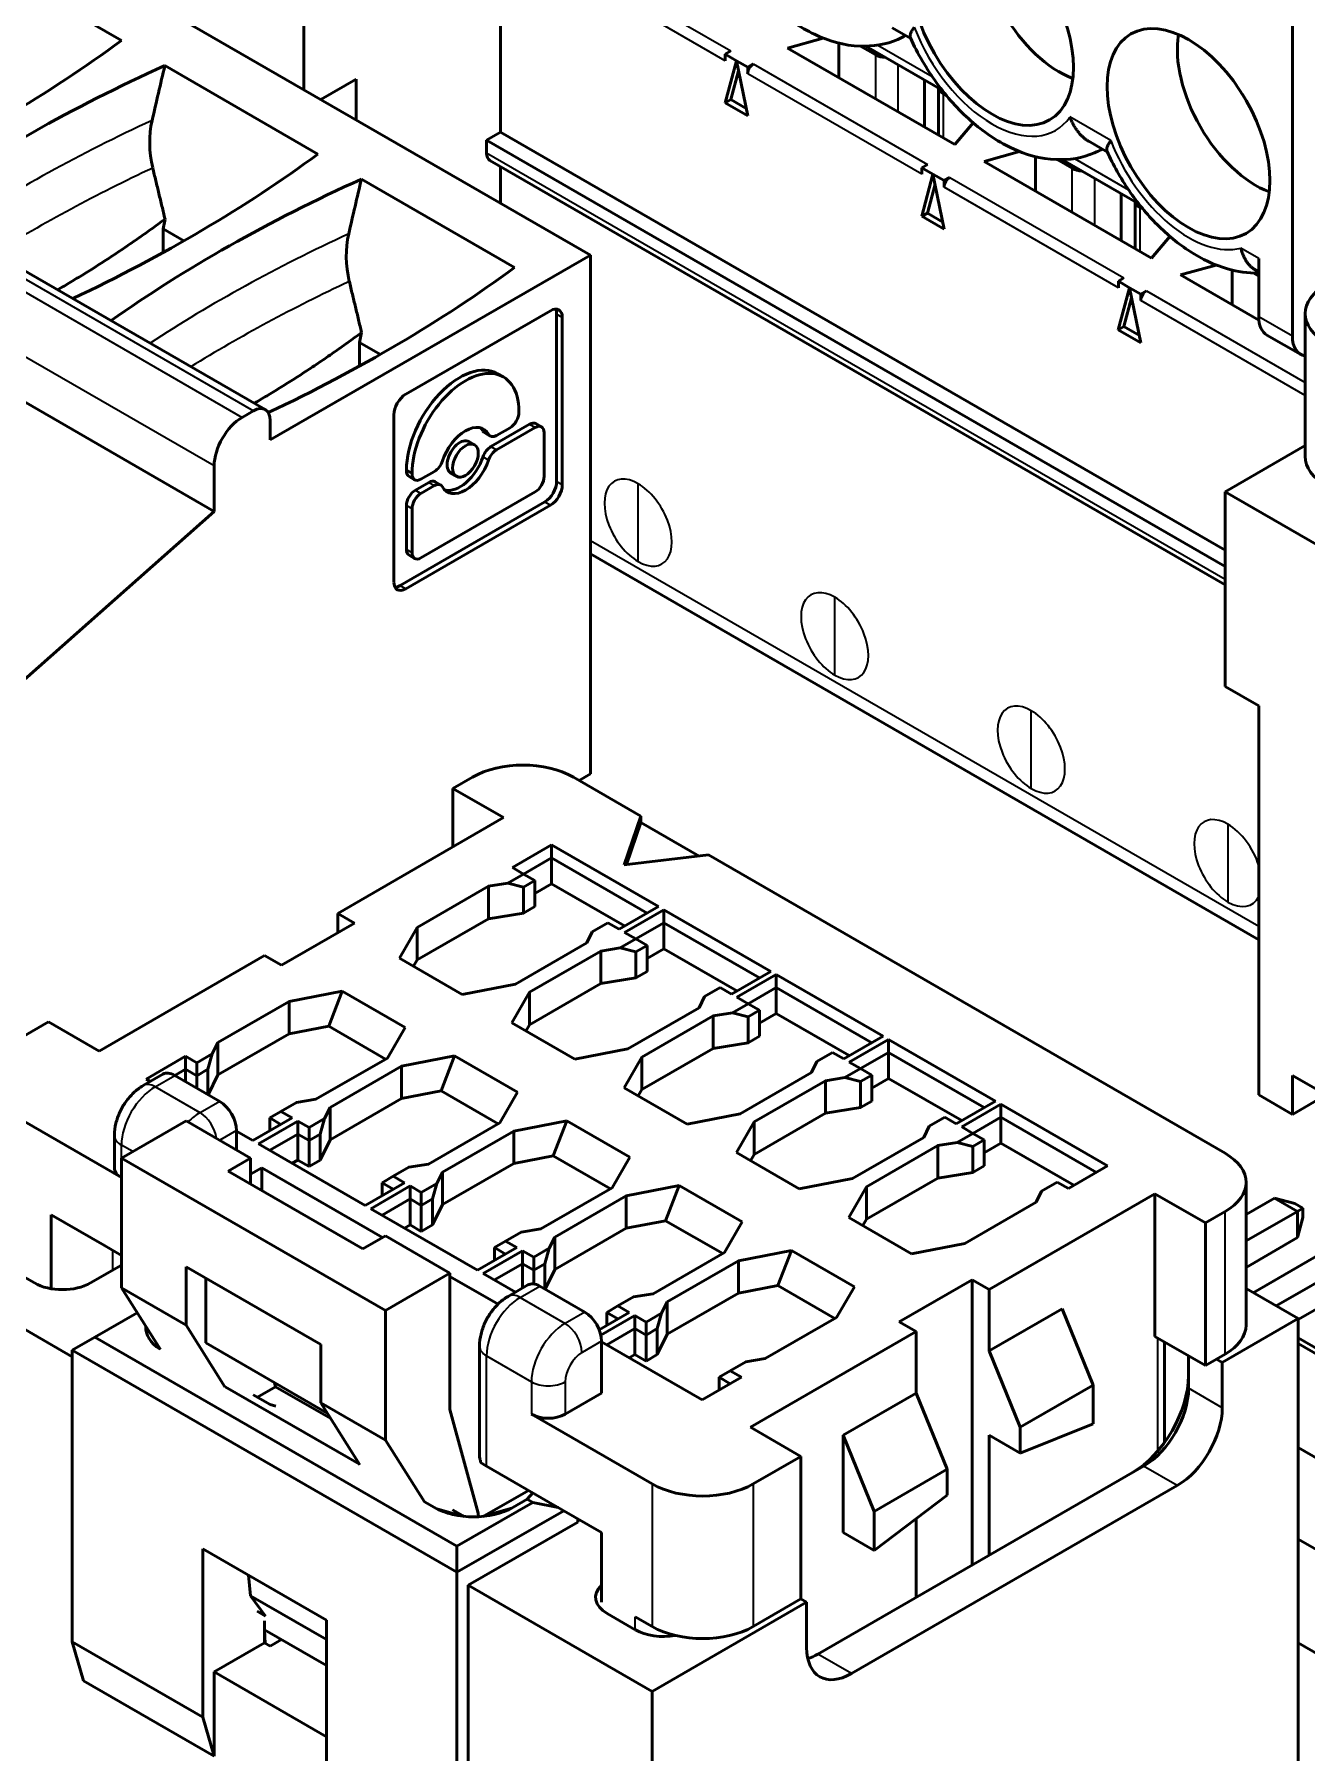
# Model space of a CAD drawing. Header units: millimetres. Extents: x 3137 to 5094, y 789 to 1822.
# Drawn here: x 4183.31 to 4199.33, y 1635.88 to 1657.52 of the extents above; entities that cross this region are included whole.
import ezdxf

# ---------------------------------------------------------------- set-up
doc = ezdxf.new("R2010")
doc.units = ezdxf.units.MM
doc.header["$LTSCALE"] = 1.8
doc.layers.add('외형선(ISO)', color=7, linetype='Continuous', lineweight=50)
doc.layers.add('좁은 외형선(ISO)', color=7, linetype='Continuous', lineweight=35)

msp = doc.modelspace()

# ---------------------------------------------------------------- linework, layer by layer
at = {"layer": '외형선(ISO)'}
for p, q in [((4180.27, 1660.536), (4190.311, 1654.739)), ((4189.179, 1656.29), (4189.179, 1658.821)), ((4176.177, 1658.591), (4186.218, 1652.794)), ((4182.478, 1658.556), (4184.406, 1657.442)), ((4199.15, 1653.718), (4199.15, 1658.454)), ((4186.704, 1656.821), (4186.704, 1657.904)), ((4192.793, 1657.347), (4193.241, 1657.473)), ((4194.345, 1657.466), (4194.11, 1657.602)), ((4185.573, 1651.513), (4175.532, 1657.311)), ((4192.008, 1657.27), (4192.078, 1657.311)), ((4192.008, 1657.27), (4192.149, 1657.188)), ((4192.008, 1657.188), (4192.008, 1657.27)), ((4192.793, 1657.347), (4194.9, 1656.131)), ((4193.44, 1656.974), (4193.44, 1657.41)), ((4193.713, 1657.371), (4193.903, 1657.262)), ((4193.778, 1657.371), (4194.74, 1656.816)), ((4184.952, 1657.127), (4186.881, 1656.013)), ((4192.149, 1657.188), (4192.007, 1656.658)), ((4192.078, 1656.699), (4192.175, 1657.062)), ((4192.149, 1657.188), (4192.291, 1657.106)), ((4192.291, 1656.494), (4192.149, 1657.188)), ((4192.291, 1657.106), (4192.361, 1657.147)), ((4192.291, 1657.106), (4192.291, 1657.025)), ((4187.362, 1656.955), (4186.917, 1656.698)), ((4187.362, 1656.441), (4187.362, 1656.955)), ((4194.518, 1656.351), (4194.518, 1656.944)), ((4194.693, 1656.843), (4194.693, 1656.25)), ((4192.007, 1656.658), (4192.078, 1656.699)), ((4192.007, 1656.658), (4192.291, 1656.494)), ((4192.272, 1656.586), (4192.078, 1656.699)), ((4194.796, 1656.746), (4194.751, 1656.772)), ((4198.519, 1656.767), (4198.611, 1656.607)), ((4194.9, 1656.131), (4195.131, 1656.405)), ((4189.003, 1656.188), (4189.179, 1656.29)), ((4198.301, 1650.819), (4189.003, 1656.188)), ((4189.003, 1656.025), (4189.003, 1656.188)), ((4198.301, 1651.024), (4189.179, 1656.29)), ((4196.82, 1656.037), (4196.585, 1656.173)), ((4195.268, 1655.918), (4195.715, 1656.044)), ((4195.915, 1655.545), (4195.915, 1655.981)), ((4189.044, 1655.933), (4198.301, 1650.588)), ((4189.179, 1655.392), (4189.179, 1655.855)), ((4194.624, 1655.759), (4194.482, 1655.229)), ((4194.483, 1655.841), (4194.553, 1655.882)), ((4194.483, 1655.841), (4194.624, 1655.759)), ((4194.483, 1655.759), (4194.483, 1655.841)), ((4194.766, 1655.065), (4194.624, 1655.759)), ((4194.624, 1655.759), (4194.765, 1655.678)), ((4195.268, 1655.918), (4197.375, 1654.702)), ((4196.187, 1655.943), (4196.378, 1655.833)), ((4196.253, 1655.942), (4197.215, 1655.387)), ((4187.427, 1655.698), (4189.356, 1654.584)), ((4194.553, 1655.27), (4194.65, 1655.633)), ((4194.765, 1655.678), (4194.836, 1655.718)), ((4194.765, 1655.678), (4194.765, 1655.596)), ((4196.993, 1654.922), (4196.993, 1655.515)), ((4197.168, 1655.414), (4197.168, 1654.821)), ((4197.271, 1655.317), (4197.226, 1655.343)), ((4184.93, 1655.069), (4184.955, 1655.194)), ((4194.482, 1655.229), (4194.553, 1655.27)), ((4194.482, 1655.229), (4194.766, 1655.065)), ((4194.747, 1655.157), (4194.553, 1655.27)), ((4185.191, 1654.918), (4184.93, 1655.069)), ((4184.93, 1654.772), (4184.93, 1655.069)), ((4197.375, 1654.702), (4197.606, 1654.976)), ((4186.28, 1652.412), (4190.311, 1654.739)), ((4190.311, 1654.739), (4190.311, 1648.207)), ((4198.725, 1654.698), (4198.725, 1653.963)), ((4196.958, 1654.412), (4197.028, 1654.453)), ((4197.742, 1654.49), (4198.19, 1654.615)), ((4198.727, 1653.921), (4197.742, 1654.49)), ((4198.389, 1654.116), (4198.389, 1654.552)), ((4198.662, 1654.514), (4198.725, 1654.477)), ((4198.725, 1654.529), (4198.681, 1654.555)), ((4197.099, 1654.33), (4196.957, 1653.8)), ((4196.958, 1654.33), (4196.958, 1654.412)), ((4196.958, 1654.412), (4197.099, 1654.33)), ((4197.241, 1653.636), (4197.099, 1654.33)), ((4197.099, 1654.33), (4197.24, 1654.249)), ((4197.24, 1654.249), (4197.311, 1654.29)), ((4197.24, 1654.249), (4197.24, 1654.167)), ((4187.985, 1652.988), (4189.808, 1654.04)), ((4197.028, 1653.841), (4197.125, 1654.204)), ((4189.886, 1653.995), (4189.886, 1651.89)), ((4189.957, 1653.954), (4189.957, 1651.849)), ((4196.957, 1653.8), (4197.028, 1653.841)), ((4196.957, 1653.8), (4197.241, 1653.636)), ((4197.222, 1653.729), (4197.028, 1653.841)), ((4199.31, 1652.207), (4199.31, 1654.004)), ((4187.404, 1653.64), (4187.43, 1653.766)), ((4187.666, 1653.49), (4187.404, 1653.64)), ((4187.404, 1653.343), (4187.404, 1653.64)), ((4198.829, 1653.734), (4199.253, 1653.489)), ((4189.143, 1653.247), (4189.214, 1653.206)), ((4185.927, 1652.697), (4186.068, 1652.779)), ((4187.836, 1650.624), (4187.836, 1652.729)), ((4189.411, 1652.76), (4189.411, 1652.771)), ((4186.28, 1652.657), (4186.28, 1652.412)), ((4188.98, 1652.502), (4189.05, 1652.461)), ((4189.059, 1652.329), (4189.545, 1652.61)), ((4189.616, 1652.569), (4189.129, 1652.288)), ((4189.129, 1652.469), (4189.299, 1652.567)), ((4189.624, 1652.618), (4189.695, 1652.577)), ((4189.727, 1651.952), (4189.727, 1652.505)), ((4188.782, 1652.391), (4188.852, 1652.35)), ((4198.301, 1651.758), (4199.31, 1652.341)), ((4185.573, 1651.513), (4185.573, 1652.085)), ((4187.995, 1652.035), (4187.995, 1652.024)), ((4188.028, 1651.952), (4188.098, 1651.911)), ((4188.066, 1651.994), (4188.066, 1651.984)), ((4188.107, 1651.78), (4188.276, 1651.878)), ((4188.177, 1651.919), (4188.347, 1652.017)), ((4188.355, 1651.885), (4188.426, 1651.845)), ((4188.553, 1651.996), (4188.624, 1651.955)), ((4187.914, 1650.579), (4189.737, 1651.632)), ((4188.347, 1651.837), (4188.177, 1651.739)), ((4188.177, 1650.928), (4189.616, 1651.759)), ((4198.301, 1649.309), (4198.301, 1651.758)), ((4200.475, 1650.503), (4198.301, 1651.758)), ((4182.886, 1649.131), (4185.573, 1651.513)), ((4189.808, 1651.591), (4187.985, 1650.538)), ((4187.995, 1651.034), (4187.995, 1651.586)), ((4188.066, 1651.545), (4188.066, 1650.993)), ((4188.028, 1650.961), (4188.098, 1650.92)), ((4190.311, 1650.977), (4198.725, 1646.119)), ((4198.301, 1649.309), (4198.725, 1649.064)), ((4198.725, 1644.165), (4198.725, 1649.064)), ((4188.826, 1648.166), (4188.578, 1648.023)), ((4190.099, 1648.166), (4190.947, 1647.676)), ((4190.311, 1648.207), (4190.169, 1648.125)), ((4188.578, 1647.288), (4188.578, 1648.023)), ((4188.578, 1648.023), (4189.215, 1647.656)), ((4187.129, 1646.451), (4189.215, 1647.656)), ((4190.947, 1647.676), (4190.735, 1647.064)), ((4190.947, 1647.594), (4190.764, 1647.067)), ((4190.947, 1647.676), (4190.947, 1647.594)), ((4191.678, 1647.172), (4190.947, 1647.594)), ((4189.823, 1647.313), (4189.328, 1647.027)), ((4191.166, 1646.537), (4189.823, 1647.313)), ((4189.823, 1647.313), (4189.823, 1647.149)), ((4189.823, 1647.149), (4189.469, 1646.945)), ((4189.823, 1647.149), (4189.823, 1646.823)), ((4191.025, 1646.455), (4189.823, 1647.149)), ((4190.735, 1647.064), (4191.796, 1647.186)), ((4191.796, 1647.186), (4198.301, 1643.43)), ((4189.469, 1646.945), (4189.273, 1646.832)), ((4189.328, 1647.027), (4189.469, 1646.945)), ((4189.469, 1646.945), (4189.611, 1646.864)), ((4188.129, 1646.274), (4189.027, 1646.792)), ((4189.273, 1646.832), (4189.027, 1646.792)), ((4189.027, 1646.792), (4189.027, 1646.384)), ((4189.273, 1646.832), (4189.469, 1646.782)), ((4189.611, 1646.864), (4189.469, 1646.782)), ((4189.469, 1646.782), (4189.469, 1646.455)), ((4189.611, 1646.864), (4189.611, 1646.537)), ((4189.823, 1646.823), (4189.611, 1646.7)), ((4190.742, 1646.292), (4189.823, 1646.823)), ((4187.129, 1646.451), (4187.129, 1646.206)), ((4187.341, 1646.329), (4187.129, 1646.451)), ((4189.469, 1646.455), (4189.027, 1646.384)), ((4189.611, 1646.537), (4189.469, 1646.455)), ((4190.671, 1646.251), (4191.166, 1646.537)), ((4191.237, 1646.496), (4190.742, 1646.21)), ((4192.581, 1645.72), (4191.237, 1646.496)), ((4191.237, 1646.496), (4191.237, 1646.333)), ((4186.422, 1645.798), (4187.341, 1646.329)), ((4187.907, 1645.888), (4188.129, 1646.274)), ((4188.129, 1645.865), (4189.027, 1646.384)), ((4188.129, 1646.274), (4188.129, 1645.865)), ((4190.265, 1646.078), (4190.333, 1646.219)), ((4190.333, 1646.219), (4190.53, 1646.333)), ((4190.53, 1646.333), (4190.671, 1646.251)), ((4191.237, 1646.333), (4190.883, 1646.129)), ((4191.237, 1646.333), (4191.237, 1646.006)), ((4192.439, 1645.639), (4191.237, 1646.333)), ((4190.265, 1646.078), (4189.367, 1645.559)), ((4190.687, 1646.015), (4190.442, 1645.976)), ((4190.883, 1646.129), (4190.687, 1646.015)), ((4190.687, 1646.015), (4190.883, 1645.965)), ((4190.742, 1646.21), (4190.883, 1646.129)), ((4190.883, 1646.129), (4191.025, 1646.047)), ((4191.025, 1646.047), (4190.883, 1645.965)), ((4191.025, 1646.047), (4191.025, 1645.72)), ((4191.237, 1646.006), (4191.025, 1645.884)), ((4192.156, 1645.475), (4191.237, 1646.006)), ((4184.124, 1644.716), (4186.209, 1645.92)), ((4186.209, 1645.92), (4186.422, 1645.798)), ((4188.698, 1645.431), (4187.907, 1645.888)), ((4188.083, 1645.786), (4188.129, 1645.865)), ((4189.543, 1645.457), (4190.442, 1645.976)), ((4190.442, 1645.976), (4190.442, 1645.567)), ((4190.883, 1645.965), (4190.883, 1645.639)), ((4190.883, 1645.639), (4190.442, 1645.567)), ((4191.025, 1645.72), (4190.883, 1645.639)), ((4192.086, 1645.435), (4192.581, 1645.72)), ((4192.651, 1645.68), (4192.156, 1645.394)), ((4193.995, 1644.904), (4192.651, 1645.68)), ((4192.651, 1645.68), (4192.651, 1645.516)), ((4186.517, 1645.343), (4187.185, 1645.471)), ((4187.016, 1645.03), (4187.185, 1645.471)), ((4187.185, 1645.471), (4187.977, 1645.014)), ((4189.367, 1645.559), (4188.698, 1645.431)), ((4189.321, 1645.071), (4189.543, 1645.457)), ((4189.543, 1645.049), (4190.442, 1645.567)), ((4189.543, 1645.457), (4189.543, 1645.049)), ((4191.679, 1645.261), (4191.748, 1645.403)), ((4191.748, 1645.403), (4191.944, 1645.516)), ((4191.944, 1645.516), (4192.086, 1645.435)), ((4192.156, 1645.394), (4192.298, 1645.312)), ((4192.651, 1645.516), (4192.298, 1645.312)), ((4192.651, 1645.516), (4192.651, 1645.19)), ((4193.853, 1644.822), (4192.651, 1645.516)), ((4185.619, 1644.824), (4186.517, 1645.343)), ((4186.517, 1645.343), (4186.517, 1644.935)), ((4191.679, 1645.261), (4190.781, 1644.743)), ((4190.958, 1644.641), (4191.856, 1645.159)), ((4192.101, 1645.199), (4191.856, 1645.159)), ((4191.856, 1645.159), (4191.856, 1644.751)), ((4192.298, 1645.312), (4192.101, 1645.199)), ((4192.101, 1645.199), (4192.298, 1645.149)), ((4192.298, 1645.312), (4192.439, 1645.231)), ((4192.439, 1645.231), (4192.298, 1645.149)), ((4192.298, 1645.149), (4192.298, 1644.822)), ((4192.439, 1645.231), (4192.439, 1644.904)), ((4192.651, 1645.19), (4192.439, 1645.067)), ((4193.57, 1644.659), (4192.651, 1645.19)), ((4183.487, 1645.084), (4182.886, 1644.737)), ((4183.487, 1645.084), (4184.124, 1644.716)), ((4185.619, 1644.416), (4186.517, 1644.935)), ((4186.517, 1644.935), (4187.016, 1645.03)), ((4187.016, 1645.03), (4187.733, 1644.616)), ((4187.977, 1645.014), (4187.755, 1644.628)), ((4190.113, 1644.614), (4189.321, 1645.071)), ((4189.498, 1644.969), (4189.543, 1645.049)), ((4185.619, 1644.824), (4185.55, 1644.683)), ((4185.619, 1644.824), (4185.619, 1644.416)), ((4190.781, 1644.743), (4190.113, 1644.614)), ((4190.958, 1644.232), (4191.856, 1644.751)), ((4192.298, 1644.822), (4191.856, 1644.751)), ((4192.439, 1644.904), (4192.298, 1644.822)), ((4193.5, 1644.618), (4193.995, 1644.904)), ((4194.065, 1644.863), (4193.57, 1644.577)), ((4195.409, 1644.087), (4194.065, 1644.863)), ((4194.065, 1644.863), (4194.065, 1644.7)), ((4185.212, 1644.651), (4184.717, 1644.365)), ((4185.212, 1644.488), (4185.078, 1644.41)), ((4185.354, 1644.569), (4185.212, 1644.651)), ((4185.212, 1644.651), (4185.212, 1644.488)), ((4185.212, 1644.488), (4185.212, 1644.332)), ((4185.354, 1644.406), (4185.212, 1644.488)), ((4185.55, 1644.683), (4185.354, 1644.569)), ((4185.354, 1644.569), (4185.354, 1644.406)), ((4185.495, 1644.488), (4185.354, 1644.406)), ((4185.55, 1644.683), (4185.495, 1644.488)), ((4185.495, 1644.488), (4185.495, 1644.169)), ((4187.755, 1644.628), (4186.856, 1644.11)), ((4187.033, 1644.008), (4187.931, 1644.526)), ((4187.931, 1644.526), (4188.599, 1644.655)), ((4187.931, 1644.526), (4187.931, 1644.118)), ((4188.43, 1644.214), (4188.599, 1644.655)), ((4188.599, 1644.655), (4189.391, 1644.198)), ((4190.735, 1644.255), (4190.958, 1644.641)), ((4190.958, 1644.641), (4190.958, 1644.232)), ((4193.093, 1644.445), (4193.162, 1644.586)), ((4193.162, 1644.586), (4193.358, 1644.7)), ((4193.358, 1644.7), (4193.5, 1644.618)), ((4193.712, 1644.496), (4193.515, 1644.382)), ((4193.57, 1644.577), (4193.712, 1644.496)), ((4194.065, 1644.7), (4193.712, 1644.496)), ((4193.712, 1644.496), (4193.853, 1644.414)), ((4194.065, 1644.7), (4194.065, 1644.373)), ((4195.268, 1644.006), (4194.065, 1644.7)), ((4184.681, 1644.282), (4184.928, 1644.425)), ((4184.717, 1644.365), (4184.771, 1644.334)), ((4185.644, 1644.083), (4185.078, 1644.41)), ((4185.354, 1644.406), (4185.354, 1644.251)), ((4185.619, 1644.416), (4185.498, 1644.167)), ((4193.093, 1644.445), (4192.195, 1643.926)), ((4192.372, 1643.824), (4193.27, 1644.343)), ((4193.515, 1644.382), (4193.27, 1644.343)), ((4193.27, 1644.343), (4193.27, 1643.934)), ((4193.515, 1644.382), (4193.712, 1644.332)), ((4193.853, 1644.414), (4193.712, 1644.332)), ((4193.712, 1644.332), (4193.712, 1644.006)), ((4193.853, 1644.414), (4193.853, 1644.087)), ((4194.065, 1644.373), (4193.853, 1644.251)), ((4194.985, 1643.842), (4194.065, 1644.373)), ((4199.15, 1643.92), (4199.15, 1644.41)), ((4206.928, 1639.919), (4199.15, 1644.41)), ((4186.415, 1643.957), (4186.611, 1644.07)), ((4186.611, 1644.07), (4186.856, 1644.11)), ((4187.033, 1643.6), (4187.931, 1644.118)), ((4187.931, 1644.118), (4188.43, 1644.214)), ((4188.43, 1644.214), (4189.148, 1643.8)), ((4189.391, 1644.198), (4189.169, 1643.812)), ((4191.527, 1643.798), (4190.735, 1644.255)), ((4190.912, 1644.153), (4190.958, 1644.232)), ((4193.853, 1644.087), (4193.712, 1644.006)), ((4194.914, 1643.802), (4195.409, 1644.087)), ((4199.15, 1643.92), (4198.725, 1644.165)), ((4199.15, 1643.92), (4199.574, 1644.165)), ((4184.406, 1643.124), (4182.886, 1644.002)), ((4185.22, 1643.838), (4184.406, 1643.369)), ((4185.22, 1643.838), (4186.033, 1643.369)), ((4186.061, 1643.589), (4186.556, 1643.875)), ((4186.415, 1643.957), (4186.273, 1643.875)), ((4186.273, 1643.875), (4186.273, 1643.712)), ((4186.415, 1643.793), (4186.273, 1643.875)), ((4186.556, 1643.875), (4186.415, 1643.957)), ((4186.965, 1643.866), (4186.768, 1643.753)), ((4186.965, 1643.866), (4186.91, 1643.671)), ((4187.033, 1644.008), (4186.965, 1643.866)), ((4187.033, 1644.008), (4187.033, 1643.6)), ((4189.345, 1643.71), (4190.014, 1643.838)), ((4189.844, 1643.397), (4190.014, 1643.838)), ((4190.014, 1643.838), (4190.806, 1643.381)), ((4192.195, 1643.926), (4191.527, 1643.798)), ((4192.372, 1643.416), (4193.27, 1643.934)), ((4193.712, 1644.006), (4193.27, 1643.934)), ((4194.576, 1643.77), (4194.773, 1643.883)), ((4194.773, 1643.883), (4194.914, 1643.802)), ((4195.48, 1644.047), (4194.985, 1643.761)), ((4195.48, 1643.883), (4195.126, 1643.679)), ((4196.823, 1643.271), (4195.48, 1644.047)), ((4195.48, 1644.047), (4195.48, 1643.883)), ((4196.682, 1643.189), (4195.48, 1643.883)), ((4195.48, 1643.883), (4195.48, 1643.557)), ((4184.318, 1643.246), (4184.318, 1643.655)), ((4185.856, 1643.471), (4185.856, 1643.716)), ((4185.856, 1643.708), (4186.061, 1643.589)), ((4186.627, 1643.834), (4186.132, 1643.549)), ((4186.627, 1643.671), (4186.273, 1643.467)), ((4186.768, 1643.753), (4186.627, 1643.834)), ((4186.627, 1643.834), (4186.627, 1643.671)), ((4186.627, 1643.671), (4186.627, 1643.344)), ((4186.768, 1643.589), (4186.627, 1643.671)), ((4186.768, 1643.753), (4186.768, 1643.589)), ((4186.91, 1643.671), (4186.768, 1643.589)), ((4186.91, 1643.671), (4186.91, 1643.344)), ((4189.169, 1643.812), (4188.271, 1643.293)), ((4188.447, 1643.191), (4189.345, 1643.71)), ((4189.345, 1643.71), (4189.345, 1643.302)), ((4192.149, 1643.438), (4192.372, 1643.824)), ((4192.372, 1643.824), (4192.372, 1643.416)), ((4194.507, 1643.628), (4193.609, 1643.11)), ((4194.507, 1643.628), (4194.576, 1643.77)), ((4195.126, 1643.679), (4194.93, 1643.566)), ((4194.985, 1643.761), (4195.126, 1643.679)), ((4195.126, 1643.679), (4195.268, 1643.598)), ((4186.132, 1643.549), (4187.475, 1642.773)), ((4186.768, 1643.589), (4186.768, 1643.263)), ((4187.033, 1643.6), (4186.91, 1643.344)), ((4192.941, 1642.981), (4192.149, 1643.438)), ((4192.326, 1643.336), (4192.372, 1643.416)), ((4193.786, 1643.008), (4194.684, 1643.526)), ((4194.93, 1643.566), (4194.684, 1643.526)), ((4194.684, 1643.526), (4194.684, 1643.118)), ((4194.93, 1643.566), (4195.126, 1643.516)), ((4195.268, 1643.598), (4195.126, 1643.516)), ((4195.126, 1643.516), (4195.126, 1643.189)), ((4195.268, 1643.598), (4195.268, 1643.271)), ((4195.48, 1643.557), (4195.268, 1643.434)), ((4196.399, 1643.026), (4195.48, 1643.557)), ((4184.406, 1643.369), (4187.73, 1641.45)), ((4184.406, 1643.369), (4184.406, 1641.736)), ((4186.033, 1643.369), (4185.75, 1643.206)), ((4185.75, 1643.206), (4187.447, 1642.226)), ((4186.033, 1643.042), (4186.033, 1643.369)), ((4186.033, 1643.165), (4186.174, 1643.246)), ((4187.694, 1642.369), (4186.174, 1643.246)), ((4186.174, 1643.246), (4186.174, 1642.961)), ((4186.627, 1643.344), (4186.556, 1643.304)), ((4186.768, 1643.263), (4186.627, 1643.344)), ((4186.91, 1643.344), (4186.768, 1643.263)), ((4187.829, 1643.14), (4188.025, 1643.254)), ((4188.025, 1643.254), (4188.271, 1643.293)), ((4188.447, 1643.191), (4188.379, 1643.05)), ((4188.447, 1642.783), (4189.345, 1643.302)), ((4188.447, 1643.191), (4188.447, 1642.783)), ((4189.345, 1643.302), (4189.844, 1643.397)), ((4189.844, 1643.397), (4190.562, 1642.983)), ((4190.806, 1643.381), (4190.583, 1642.995)), ((4195.126, 1643.189), (4194.684, 1643.118)), ((4195.268, 1643.271), (4195.126, 1643.189)), ((4196.328, 1642.985), (4196.823, 1643.271)), ((4187.475, 1642.773), (4187.97, 1643.059)), ((4188.041, 1643.018), (4187.546, 1642.732)), ((4187.829, 1643.14), (4187.687, 1643.059)), ((4187.687, 1643.059), (4187.687, 1642.895)), ((4187.829, 1642.977), (4187.687, 1643.059)), ((4187.97, 1643.059), (4187.829, 1643.14)), ((4188.182, 1642.936), (4188.041, 1643.018)), ((4188.041, 1643.018), (4188.041, 1642.855)), ((4188.379, 1643.05), (4188.182, 1642.936)), ((4188.379, 1643.05), (4188.324, 1642.855)), ((4190.583, 1642.995), (4189.685, 1642.477)), ((4190.76, 1642.893), (4191.428, 1643.022)), ((4191.258, 1642.581), (4191.428, 1643.022)), ((4191.428, 1643.022), (4192.22, 1642.565)), ((4193.609, 1643.11), (4192.941, 1642.981)), ((4193.563, 1642.622), (4193.786, 1643.008)), ((4193.786, 1642.599), (4194.684, 1643.118)), ((4193.786, 1643.008), (4193.786, 1642.599)), ((4195.99, 1642.953), (4196.187, 1643.067)), ((4196.187, 1643.067), (4196.328, 1642.985)), ((4198.565, 1641.266), (4198.565, 1643.063)), ((4188.041, 1642.855), (4187.687, 1642.65)), ((4188.041, 1642.855), (4188.041, 1642.528)), ((4188.182, 1642.773), (4188.041, 1642.855)), ((4188.182, 1642.936), (4188.182, 1642.773)), ((4188.324, 1642.855), (4188.182, 1642.773)), ((4188.182, 1642.773), (4188.182, 1642.446)), ((4188.324, 1642.855), (4188.324, 1642.528)), ((4188.447, 1642.783), (4188.324, 1642.528)), ((4189.862, 1642.375), (4190.76, 1642.893)), ((4190.76, 1642.893), (4190.76, 1642.485)), ((4195.922, 1642.812), (4195.024, 1642.293)), ((4197.417, 1642.92), (4195.331, 1641.715)), ((4195.922, 1642.812), (4195.99, 1642.953)), ((4198.054, 1642.552), (4197.417, 1642.92)), ((4197.417, 1642.92), (4197.417, 1641.124)), ((4198.565, 1642.657), (4198.924, 1642.864)), ((4198.924, 1642.864), (4199.212, 1642.698)), ((4198.924, 1642.864), (4199.179, 1642.796)), ((4199.179, 1642.796), (4199.28, 1642.738)), ((4183.522, 1641.724), (4183.522, 1642.654)), ((4184.194, 1642.267), (4183.522, 1642.654)), ((4187.546, 1642.732), (4188.889, 1641.956)), ((4190.76, 1642.485), (4191.258, 1642.581)), ((4191.258, 1642.581), (4191.976, 1642.167)), ((4192.22, 1642.565), (4191.997, 1642.179)), ((4194.355, 1642.165), (4193.563, 1642.622)), ((4193.74, 1642.52), (4193.786, 1642.599)), ((4198.301, 1642.695), (4198.054, 1642.552)), ((4198.054, 1640.756), (4198.054, 1642.552)), ((4199.212, 1642.698), (4198.565, 1642.325)), ((4199.28, 1642.738), (4199.212, 1642.698)), ((4199.212, 1642.698), (4199.212, 1642.367)), ((4199.212, 1642.367), (4199.28, 1642.622)), ((4199.28, 1642.622), (4199.28, 1642.738)), ((4187.73, 1642.389), (4187.447, 1642.226)), ((4187.73, 1642.389), (4188.543, 1641.92)), ((4188.041, 1642.528), (4187.97, 1642.487)), ((4188.182, 1642.446), (4188.041, 1642.528)), ((4188.324, 1642.528), (4188.182, 1642.446)), ((4189.243, 1642.324), (4189.102, 1642.242)), ((4189.243, 1642.324), (4189.439, 1642.437)), ((4189.384, 1642.242), (4189.243, 1642.324)), ((4189.439, 1642.437), (4189.685, 1642.477)), ((4189.862, 1642.375), (4189.793, 1642.233)), ((4189.862, 1641.967), (4190.76, 1642.485)), ((4189.862, 1642.375), (4189.862, 1641.967)), ((4198.565, 1641.993), (4199.212, 1642.367)), ((4198.657, 1641.673), (4199.822, 1642.346)), ((4183.788, 1640.868), (4181.613, 1642.124)), ((4184.406, 1642.144), (4184.194, 1642.267)), ((4188.889, 1641.956), (4189.384, 1642.242)), ((4189.455, 1642.201), (4188.96, 1641.916)), ((4189.102, 1642.242), (4189.102, 1642.079)), ((4189.243, 1642.16), (4189.102, 1642.242)), ((4189.597, 1642.12), (4189.455, 1642.201)), ((4189.455, 1642.201), (4189.455, 1642.038)), ((4189.793, 1642.233), (4189.597, 1642.12)), ((4189.597, 1642.12), (4189.597, 1641.956)), ((4189.793, 1642.233), (4189.738, 1642.038)), ((4191.997, 1642.179), (4191.099, 1641.66)), ((4192.174, 1642.077), (4192.842, 1642.205)), ((4192.672, 1641.764), (4192.842, 1642.205)), ((4192.842, 1642.205), (4193.634, 1641.748)), ((4195.024, 1642.293), (4194.355, 1642.165)), ((4200.069, 1642.156), (4198.945, 1641.507)), ((4182.957, 1642.001), (4183.31, 1641.797)), ((4184.406, 1642.022), (4184.017, 1641.797)), ((4185.22, 1641.266), (4185.22, 1642.001)), ((4185.22, 1642.001), (4186.917, 1641.021)), ((4188.543, 1641.92), (4187.73, 1641.45)), ((4188.543, 1640.205), (4188.543, 1641.92)), ((4188.96, 1641.916), (4189.367, 1641.68)), ((4189.455, 1642.038), (4189.102, 1641.834)), ((4189.455, 1642.038), (4189.455, 1641.731)), ((4189.597, 1641.956), (4189.455, 1642.038)), ((4189.738, 1642.038), (4189.597, 1641.956)), ((4189.597, 1641.956), (4189.597, 1641.784)), ((4189.738, 1642.038), (4189.738, 1641.72)), ((4189.862, 1641.967), (4189.741, 1641.718)), ((4191.276, 1641.558), (4192.174, 1642.077)), ((4192.174, 1642.077), (4192.174, 1641.669)), ((4184.406, 1641.736), (4185.22, 1641.266)), ((4184.406, 1641.736), (4184.897, 1640.958)), ((4185.467, 1641.858), (4185.467, 1641.042)), ((4189.148, 1641.53), (4188.543, 1641.879)), ((4189.277, 1641.628), (4189.524, 1641.771)), ((4189.674, 1641.756), (4190.24, 1641.43)), ((4192.174, 1641.669), (4192.672, 1641.764)), ((4192.672, 1641.764), (4193.39, 1641.35)), ((4193.634, 1641.748), (4193.411, 1641.362)), ((4195.119, 1641.838), (4194.2, 1641.307)), ((4195.119, 1641.838), (4195.119, 1638.245)), ((4195.331, 1641.715), (4195.119, 1641.838)), ((4195.331, 1640.94), (4195.331, 1641.715)), ((4199.22, 1641.348), (4198.565, 1641.727)), ((4198.657, 1641.673), (4198.924, 1641.828)), ((4198.924, 1641.828), (4198.924, 1641.827)), ((4198.924, 1641.828), (4198.925, 1641.827)), ((4199.22, 1641.335), (4200.11, 1641.848)), ((4190.657, 1641.507), (4190.516, 1641.426)), ((4190.657, 1641.507), (4190.854, 1641.621)), ((4190.799, 1641.426), (4190.657, 1641.507)), ((4190.854, 1641.621), (4191.099, 1641.66)), ((4191.276, 1641.558), (4191.207, 1641.417)), ((4191.276, 1641.15), (4192.174, 1641.669)), ((4191.276, 1641.558), (4191.276, 1641.15)), ((4196.25, 1641.471), (4195.331, 1640.94)), ((4196.25, 1641.471), (4196.639, 1640.511)), ((4184.07, 1641.113), (4184.604, 1641.422)), ((4185.22, 1641.266), (4185.71, 1640.488)), ((4187.73, 1641.45), (4187.73, 1639.817)), ((4190.421, 1641.208), (4190.799, 1641.426)), ((4190.869, 1641.385), (4190.443, 1641.139)), ((4190.516, 1641.426), (4190.516, 1641.262)), ((4190.657, 1641.344), (4190.516, 1641.426)), ((4191.011, 1641.303), (4190.869, 1641.385)), ((4190.869, 1641.385), (4190.869, 1641.222)), ((4191.207, 1641.417), (4191.011, 1641.303)), ((4191.011, 1641.303), (4191.011, 1641.14)), ((4191.207, 1641.417), (4191.152, 1641.222)), ((4193.411, 1641.362), (4192.513, 1640.844)), ((4194.2, 1641.307), (4194.412, 1641.185)), ((4198.266, 1640.797), (4199.22, 1641.348)), ((4199.22, 1641.348), (4199.22, 1629.917)), ((4184.07, 1641.113), (4183.788, 1640.95)), ((4188.631, 1638.48), (4184.07, 1641.113)), ((4185.467, 1641.042), (4186.997, 1640.158)), ((4190.452, 1640.409), (4190.452, 1641.062)), ((4190.452, 1641.054), (4191.718, 1640.323)), ((4190.869, 1641.222), (4190.516, 1641.017)), ((4191.011, 1641.14), (4190.869, 1641.222)), ((4190.869, 1641.222), (4190.869, 1640.895)), ((4191.152, 1641.222), (4191.011, 1641.14)), ((4191.011, 1641.14), (4191.011, 1640.813)), ((4191.152, 1641.222), (4191.152, 1640.895)), ((4191.276, 1641.15), (4191.152, 1640.895)), ((4194.412, 1641.185), (4192.326, 1639.98)), ((4194.412, 1641.185), (4194.412, 1640.409)), ((4198.054, 1640.756), (4197.417, 1641.124)), ((4197.54, 1641.052), (4197.54, 1639.791)), ((4199.22, 1641.106), (4203.81, 1638.456)), ((4208.144, 1635.882), (4199.22, 1641.034)), ((4188.631, 1638.154), (4183.788, 1640.95)), ((4183.788, 1637.276), (4183.788, 1640.95)), ((4186.917, 1640.287), (4186.917, 1641.021)), ((4188.915, 1639.613), (4188.915, 1641.001)), ((4190.869, 1640.895), (4190.799, 1640.854)), ((4191.011, 1640.813), (4190.869, 1640.895)), ((4191.152, 1640.895), (4191.011, 1640.813)), ((4192.268, 1640.804), (4192.513, 1640.844)), ((4195.72, 1639.98), (4195.331, 1640.94)), ((4197.841, 1640.47), (4197.841, 1640.879)), ((4198.054, 1640.756), (4198.301, 1640.899)), ((4198.266, 1640.797), (4198.195, 1640.838)), ((4191.718, 1640.323), (4192.213, 1640.609)), ((4192.071, 1640.691), (4191.93, 1640.609)), ((4192.071, 1640.527), (4191.93, 1640.609)), ((4191.93, 1640.609), (4191.93, 1640.446)), ((4192.071, 1640.691), (4192.268, 1640.804)), ((4192.213, 1640.609), (4192.071, 1640.691)), ((4198.266, 1640.225), (4198.266, 1640.797)), ((4187.404, 1639.513), (4185.712, 1640.49)), ((4186.066, 1640.387), (4186.278, 1640.265)), ((4186.119, 1640.357), (4186.348, 1640.489)), ((4186.348, 1640.489), (4186.334, 1640.541)), ((4187.041, 1640.089), (4186.348, 1640.489)), ((4189.992, 1640.144), (4190.452, 1640.409)), ((4194.412, 1640.409), (4193.493, 1639.878)), ((4194.412, 1640.409), (4194.801, 1639.45)), ((4196.639, 1640.511), (4195.72, 1639.98)), ((4196.639, 1640.021), (4196.639, 1640.511)), ((4186.349, 1640.245), (4186.278, 1640.265)), ((4186.917, 1640.287), (4187.407, 1639.508)), ((4186.917, 1640.287), (4187.73, 1639.817)), ((4188.896, 1638.899), (4188.543, 1640.205)), ((4191.089, 1639.266), (4189.568, 1640.144)), ((4192.962, 1639.613), (4192.326, 1639.98)), ((4195.72, 1639.654), (4196.639, 1640.021)), ((4195.72, 1639.98), (4195.72, 1639.654)), ((4187.73, 1639.817), (4188.22, 1639.039)), ((4193.493, 1639.878), (4193.493, 1638.654)), ((4193.882, 1638.919), (4193.493, 1639.878)), ((4195.331, 1638.368), (4195.331, 1639.878)), ((4195.331, 1639.878), (4195.72, 1639.654)), ((4188.925, 1639.535), (4188.925, 1639.568)), ((4188.925, 1639.535), (4189.003, 1639.491)), ((4192.962, 1639.613), (4192.361, 1639.266)), ((4192.962, 1637.817), (4192.962, 1639.613)), ((4207.011, 1635.228), (4199.22, 1639.725)), ((4189.003, 1639.491), (4189.78, 1639.041)), ((4193.174, 1637.123), (4197.276, 1639.491)), ((4194.801, 1639.45), (4193.882, 1638.919)), ((4194.801, 1639.123), (4194.801, 1639.45)), ((4189.533, 1639.184), (4188.983, 1638.867)), ((4189.515, 1639.072), (4189.586, 1639.154)), ((4193.599, 1636.878), (4197.7, 1639.246)), ((4193.882, 1638.429), (4194.801, 1639.123)), ((4188.346, 1638.969), (4188.223, 1639.04)), ((4188.576, 1638.938), (4188.7, 1638.867)), ((4188.631, 1638.48), (4189.586, 1639.031)), ((4188.631, 1638.154), (4189.975, 1638.929)), ((4188.902, 1638.852), (4188.896, 1638.899)), ((4189.515, 1639.072), (4189.336, 1638.969)), ((4189.515, 1639.072), (4189.586, 1639.031)), ((4189.904, 1638.97), (4189.586, 1639.031)), ((4190.452, 1638.654), (4189.78, 1639.041)), ((4193.882, 1638.919), (4193.882, 1638.429)), ((4188.773, 1637.99), (4190.152, 1638.786)), ((4190.152, 1638.827), (4190.152, 1638.786)), ((4190.452, 1638.654), (4190.452, 1637.775)), ((4193.493, 1638.654), (4193.882, 1638.429)), ((4194.412, 1638.829), (4194.412, 1637.837)), ((4185.432, 1636.327), (4185.432, 1638.45)), ((4186.987, 1637.551), (4185.432, 1638.45)), ((4188.631, 1638.154), (4188.631, 1638.48)), ((4199.22, 1638.572), (4201.059, 1637.511)), ((4186.031, 1637.858), (4186.007, 1638.117)), ((4188.631, 1634.479), (4188.631, 1638.154)), ((4186.987, 1637.306), (4186.031, 1637.858)), ((4186.222, 1637.602), (4186.031, 1637.858)), ((4191.089, 1636.653), (4188.773, 1637.99)), ((4188.773, 1637.99), (4188.773, 1633.989)), ((4192.361, 1637.47), (4192.962, 1637.817)), ((4193.033, 1637.776), (4192.962, 1637.817)), ((4186.117, 1637.662), (4186.222, 1637.602)), ((4190.523, 1637.633), (4190.876, 1637.429)), ((4190.876, 1637.592), (4191.089, 1637.47)), ((4191.089, 1636.653), (4193.033, 1637.776)), ((4193.033, 1637.776), (4193.033, 1637.204)), ((4186.207, 1637.541), (4186.207, 1637.264)), ((4186.209, 1637.429), (4186.207, 1637.432)), ((4186.987, 1636.98), (4186.209, 1637.429)), ((4186.218, 1637.258), (4186.209, 1637.429)), ((4186.987, 1635.428), (4186.987, 1637.551)), ((4185.432, 1636.327), (4183.788, 1637.276)), ((4183.929, 1636.786), (4183.788, 1637.276)), ((4186.207, 1637.264), (4185.573, 1636.898)), ((4186.278, 1637.224), (4186.207, 1637.264)), ((4186.278, 1637.224), (4186.422, 1637.306)), ((4199.927, 1636.857), (4199.22, 1637.266)), ((4185.573, 1635.837), (4183.929, 1636.786)), ((4185.573, 1636.898), (4186.987, 1636.082)), ((4185.573, 1636.898), (4185.573, 1635.837)), ((4191.089, 1629.305), (4191.089, 1636.653)), ((4185.573, 1635.837), (4185.432, 1636.327))]:
    msp.add_line(p, q, dxfattribs=at)
for centre, major_axis in [((4195.367, 1657.698), (-0.725, 1.256)), ((4197.841, 1656.27), (-0.725, 1.256)), ((4188.738, 1652.153), (-0.114, -0.198))]:
    msp.add_ellipse(centre, major_axis=major_axis, ratio=0.57735, dxfattribs=at)
for centre, major_axis, ratio, start_param, end_param in [((4196.215, 1658.188), (-0.7, 1.212), 0.57735, 0.613952, 2.52764), ((4198.69, 1656.759), (-0.7, 1.212), 0.57735, 0.613952, 2.52764), ((4168.659, 1664.561), (20, 0), 0.57735, 5.397834, 5.618878), ((4194.044, 1657.343), (0.2, 0), 0.57735, 3.926991, 4.616874), ((4197.283, 1648.035), (-20, 0), 0.57735, 5.376697, 5.59774), ((4197.283, 1640.673), (-13.016, -69.532), 0.218386, 4.514556, 4.524759), ((4192.361, 1657.066), (-0.05, -0.0866), 0.57735, 3.926991, 5.497787), ((4194.893, 1656.853), (-0.2, 0), 0.57735, 0.095515, 0.785398), ((4185.504, 1656.023), (-0.213, 0.99), 0.718086, 0.992119, 1.603505), ((4171.134, 1663.132), (20, 0), 0.57735, 5.397834, 5.618878), ((4189.144, 1656.106), (-0.1, -0.173), 0.57735, 5.497787, 6.283185), ((4196.519, 1655.914), (0.2, 0), 0.57735, 3.926991, 4.616874), ((4199.758, 1646.606), (-20, 0), 0.57735, 5.376697, 5.59774), ((4199.758, 1639.245), (-13.016, -69.532), 0.218386, 4.514556, 4.524759), ((4194.836, 1655.637), (-0.05, -0.0866), 0.57735, 3.926991, 5.497787), ((4197.368, 1655.424), (-0.2, 0), 0.57735, 0.095515, 0.785398), ((4187.979, 1654.594), (-0.213, 0.99), 0.718086, 0.992119, 1.603505), ((4173.609, 1661.703), (20, 0), 0.57735, 5.396921, 5.618878), ((4197.311, 1654.208), (-0.05, -0.0866), 0.57735, 3.926991, 5.497787), ((4200.21, 1654.004), (-0.9, 0), 0.57735, 5.497787, 7.068583), ((4189.808, 1653.868), (0.105, 0.183), 0.57735, 5.497787, 7.068583), ((4189.737, 1653.909), (0.105, 0.183), 0.57735, 5.497787, 5.941106), ((4199.079, 1654.167), (-0.25, -0.433), 0.57735, 5.497787, 6.283185), ((4199.503, 1653.922), (-0.25, -0.433), 0.57735, 5.497787, 6.491497), ((4188.668, 1652.423), (0.476, 0.824), 0.57735, 0, 2.356194), ((4188.738, 1652.382), (0.476, 0.824), 0.57735, 5.497787, 8.63938), ((4187.985, 1652.815), (-0.105, -0.183), 0.57735, 3.926991, 5.497787), ((4186.068, 1652.534), (0.15, 0.26), 0.57735, 5.497787, 7.068583), ((4189.299, 1652.696), (0.079, 0.137), 0.57735, 3.926991, 5.497787), ((4185.927, 1652.289), (-0.25, -0.433), 0.57735, 3.926991, 5.497787), ((4188.738, 1652.153), (0.228, 0.396), 0.57735, 5.949564, 8.187603), ((4188.668, 1652.194), (0.228, 0.396), 0.57735, 5.949564, 6.127739), ((4189.059, 1652.639), (-0.079, -0.137), 0.57735, 5.949564, 6.283185), ((4189.545, 1652.481), (0.079, 0.137), 0.57735, 0, 0.785398), ((4189.616, 1652.44), (0.079, 0.137), 0.57735, 5.497787, 7.068583), ((4188.668, 1652.194), (0.114, 0.198), 0.57735, 0, 3.141593), ((4189.059, 1652.2), (-0.079, -0.137), 0.57735, 3.926991, 5.04601), ((4189.129, 1652.598), (-0.079, -0.137), 0.57735, 5.949564, 7.068583), ((4189.129, 1652.159), (-0.079, -0.137), 0.57735, 3.926991, 5.04601), ((4188.347, 1652.146), (0.079, 0.137), 0.57735, 3.926991, 5.04601), ((4188.738, 1652.153), (-0.228, -0.396), 0.57735, 5.949564, 8.187603), ((4188.668, 1652.194), (-0.228, -0.396), 0.57735, 0.155447, 1.904417), ((4200.21, 1652.207), (-0.9, 0), 0.57735, 0, 0.785398), ((4188.107, 1652.089), (-0.079, -0.137), 0.57735, 5.497787, 6.283185), ((4188.177, 1652.048), (-0.079, -0.137), 0.57735, 5.497787, 7.068583), ((4188.276, 1651.749), (0.079, 0.137), 0.57735, 0, 0.785398), ((4188.347, 1651.708), (0.079, 0.137), 0.57735, 5.949564, 7.068583), ((4189.616, 1651.888), (0.079, 0.137), 0.57735, 3.926991, 5.497787), ((4189.737, 1651.804), (0.105, 0.183), 0.57735, 3.926991, 5.497787), ((4189.808, 1651.763), (0.105, 0.183), 0.57735, 3.926991, 5.497787), ((4188.107, 1651.651), (-0.079, -0.137), 0.57735, 3.926991, 5.497787), ((4188.177, 1651.61), (-0.079, -0.137), 0.57735, 3.926991, 5.497787), ((4188.107, 1651.098), (-0.079, -0.137), 0.57735, 5.497787, 6.283185), ((4188.177, 1651.057), (-0.079, -0.137), 0.57735, 5.497787, 7.068583), ((4187.985, 1650.71), (-0.105, -0.183), 0.57735, 5.497787, 7.068583), ((4187.914, 1650.751), (-0.105, -0.183), 0.57735, 0.342079, 0.785398), ((4189.462, 1647.798), (-0.9, 0), 0.57735, 3.926991, 5.497787), ((4185.078, 1644.165), (-0.15, 0.26), 0.57735, 5.497787, 6.283185), ((4185.644, 1643.838), (0.15, -0.26), 0.57735, 0.785398, 2.356194), ((4197.665, 1643.063), (0.9, 0), 0.57735, 5.497787, 7.068583), ((4184.618, 1643.246), (-0.3, 0), 0.57735, 0, 0.785398), ((4183.664, 1642.001), (0.5, 0), 0.57735, 3.926991, 5.497787), ((4189.674, 1641.511), (-0.15, 0.26), 0.57735, 5.497787, 6.283185), ((4185.412, 1641.235), (-0.7, 0), 0.57735, 6.244873, 7.019039), ((4190.24, 1641.185), (0.15, -0.26), 0.57735, 0.785398, 2.356194), ((4197.665, 1641.266), (0.9, 0), 0.57735, 5.497787, 6.283185), ((4197.134, 1640.225), (-0.5, -0.866), 0.57735, 0.785398, 2.356194), ((4197.276, 1640.144), (-0.4, -0.693), 0.57735, 0.785398, 2.356194), ((4197.7, 1639.899), (0.4, 0.693), 0.57735, 3.926991, 5.497787), ((4189.78, 1640.266), (-0.3, 0), 0.57735, 0.785398, 2.356194), ((4189.215, 1639.613), (-0.3, 0), 0.57735, 0, 0.261799), ((4191.725, 1639.633), (0.9, 0), 0.57735, 3.926991, 5.497787), ((4188.841, 1639.255), (-0.7, 0), 0.57735, 0.785398, 2.356194), ((4188.841, 1638.948), (-0.2, 0), 0.57735, 0.785398, 0.919978), ((4188.841, 1638.948), (-0.2, 0), 0.57735, 2.221614, 2.356194), ((4190.876, 1637.837), (-0.5, 0), 0.57735, 5.725586, 7.068583), ((4191.23, 1637.633), (0.5, 0), 0.57735, 3.926991, 5.014964), ((4191.725, 1637.837), (-0.9, 0), 0.57735, 0.785398, 2.356194), ((4193.599, 1637.531), (-0.4, -0.693), 0.57735, 5.497787, 7.068583), ((4193.174, 1637.776), (-0.4, -0.693), 0.57735, 0.55899, 0.785398)]:
    msp.add_ellipse(centre, major_axis=major_axis, ratio=ratio, start_param=start_param, end_param=end_param, dxfattribs=at)
for points, knots in [([(4191.866, 1658.905), (4191.955, 1658.706), (4192.067, 1658.515), (4192.322, 1658.162), (4192.467, 1658), (4192.781, 1657.723), (4192.951, 1657.606), (4193.312, 1657.435), (4193.505, 1657.379), (4193.865, 1657.366), (4194.031, 1657.392), (4194.216, 1657.471), (4194.248, 1657.486), (4194.279, 1657.504)], [2.185909, 2.185909, 2.185909, 2.185909, 2.534125, 2.534125, 2.882342, 2.882342, 3.230558, 3.230558, 3.578774, 3.578774, 3.856739, 3.856739, 3.916819, 3.916819, 3.916819, 3.916819]), ([(4194.34, 1657.476), (4194.339, 1657.479), (4194.338, 1657.482), (4194.338, 1657.485), (4194.337, 1657.49), (4194.336, 1657.495), (4194.337, 1657.501), (4194.337, 1657.506), (4194.338, 1657.512), (4194.34, 1657.519), (4194.341, 1657.525), (4194.343, 1657.532), (4194.346, 1657.539), (4194.349, 1657.546), (4194.352, 1657.554), (4194.356, 1657.561), (4194.36, 1657.569), (4194.365, 1657.577), (4194.37, 1657.585), (4194.375, 1657.594), (4194.381, 1657.602), (4194.387, 1657.611)], [0.6696626, 0.6696626, 0.6696626, 0.6696626, 0.7057633, 0.7057633, 0.7057633, 0.7581259, 0.7581259, 0.7581259, 0.8103638, 0.8103638, 0.8103638, 0.8626229, 0.8626229, 0.8626229, 0.9148484, 0.9148484, 0.9148484, 0.9671682, 0.9671682, 0.9671682, 1.0194216, 1.0194216, 1.0194216, 1.0194216]), ([(4194.34, 1657.476), (4194.43, 1657.277), (4194.542, 1657.086), (4194.797, 1656.733), (4194.942, 1656.571), (4195.256, 1656.294), (4195.426, 1656.177), (4195.787, 1656.006), (4195.98, 1655.95), (4196.34, 1655.937), (4196.505, 1655.963), (4196.691, 1656.042), (4196.723, 1656.058), (4196.754, 1656.075)], [2.185909, 2.185909, 2.185909, 2.185909, 2.534125, 2.534125, 2.882342, 2.882342, 3.230558, 3.230558, 3.578774, 3.578774, 3.856739, 3.856739, 3.916819, 3.916819, 3.916819, 3.916819]), ([(4196.585, 1656.173), (4196.581, 1656.175), (4196.576, 1656.178), (4196.572, 1656.181), (4196.56, 1656.188), (4196.548, 1656.197), (4196.536, 1656.206), (4196.524, 1656.215), (4196.513, 1656.225), (4196.502, 1656.236), (4196.491, 1656.246), (4196.48, 1656.257), (4196.47, 1656.269), (4196.46, 1656.281), (4196.45, 1656.293), (4196.441, 1656.306), (4196.431, 1656.319), (4196.422, 1656.332), (4196.413, 1656.346), (4196.405, 1656.359), (4196.396, 1656.373), (4196.388, 1656.388), (4196.381, 1656.403), (4196.373, 1656.418), (4196.366, 1656.433), (4196.359, 1656.448), (4196.352, 1656.464), (4196.346, 1656.48)], [0.5832526, 0.5832526, 0.5832526, 0.5832526, 0.6016391, 0.6016391, 0.6016391, 0.6542184, 0.6542184, 0.6542184, 0.7068174, 0.7068174, 0.7068174, 0.759171, 0.759171, 0.759171, 0.8114111, 0.8114111, 0.8114111, 0.8636676, 0.8636676, 0.8636676, 0.9158958, 0.9158958, 0.9158958, 0.9682186, 0.9682186, 0.9682186, 1.0204727, 1.0204727, 1.0204727, 1.0204727]), ([(4196.815, 1656.047), (4196.814, 1656.05), (4196.813, 1656.053), (4196.812, 1656.056), (4196.812, 1656.061), (4196.811, 1656.066), (4196.812, 1656.072), (4196.812, 1656.078), (4196.813, 1656.084), (4196.814, 1656.09), (4196.816, 1656.096), (4196.818, 1656.103), (4196.821, 1656.11), (4196.824, 1656.117), (4196.827, 1656.125), (4196.831, 1656.132), (4196.835, 1656.14), (4196.84, 1656.148), (4196.845, 1656.156), (4196.85, 1656.165), (4196.855, 1656.173), (4196.862, 1656.182)], [0.6696626, 0.6696626, 0.6696626, 0.6696626, 0.7057633, 0.7057633, 0.7057633, 0.7581259, 0.7581259, 0.7581259, 0.8103638, 0.8103638, 0.8103638, 0.8626229, 0.8626229, 0.8626229, 0.9148484, 0.9148484, 0.9148484, 0.9671682, 0.9671682, 0.9671682, 1.0194216, 1.0194216, 1.0194216, 1.0194216]), ([(4196.815, 1656.047), (4196.893, 1655.876), (4196.986, 1655.71), (4197.198, 1655.399), (4197.317, 1655.254), (4197.576, 1654.994), (4197.715, 1654.879), (4198.01, 1654.69), (4198.166, 1654.615), (4198.458, 1654.531), (4198.59, 1654.511), (4198.725, 1654.513)], [2.185909, 2.185909, 2.185909, 2.185909, 2.485965, 2.485965, 2.786021, 2.786021, 3.086077, 3.086077, 3.386133, 3.386133, 3.619284, 3.619284, 3.619284, 3.619284]), ([(4184.801, 1655.837), (4184.814, 1655.784), (4184.826, 1655.73), (4184.839, 1655.677), (4184.852, 1655.623), (4184.865, 1655.569), (4184.878, 1655.516), (4184.891, 1655.462), (4184.904, 1655.409), (4184.917, 1655.355), (4184.929, 1655.302), (4184.942, 1655.248), (4184.955, 1655.194)], [27.3487746, 27.3487746, 27.3487746, 27.3487746, 27.5141397, 27.5141397, 27.5141397, 27.6795053, 27.6795053, 27.6795053, 27.8448716, 27.8448716, 27.8448716, 28.0102384, 28.0102384, 28.0102384, 28.0102384]), ([(4198.501, 1654.827), (4198.505, 1654.812), (4198.509, 1654.798), (4198.513, 1654.783), (4198.518, 1654.769), (4198.523, 1654.755), (4198.529, 1654.741), (4198.534, 1654.727), (4198.54, 1654.714), (4198.547, 1654.702), (4198.554, 1654.689), (4198.561, 1654.677), (4198.568, 1654.665), (4198.575, 1654.654), (4198.583, 1654.643), (4198.592, 1654.633), (4198.6, 1654.622), (4198.609, 1654.612), (4198.618, 1654.603), (4198.627, 1654.594), (4198.636, 1654.585), (4198.646, 1654.578), (4198.656, 1654.57), (4198.666, 1654.563), (4198.677, 1654.557), (4198.678, 1654.556), (4198.679, 1654.555), (4198.681, 1654.555)], [0, 0, 0, 0, 0.0500446, 0.0500446, 0.0500446, 0.1003141, 0.1003141, 0.1003141, 0.1505854, 0.1505854, 0.1505854, 0.2006444, 0.2006444, 0.2006444, 0.2506976, 0.2506976, 0.2506976, 0.3010085, 0.3010085, 0.3010085, 0.3513319, 0.3513319, 0.3513319, 0.4014341, 0.4014341, 0.4014341, 0.4073862, 0.4073862, 0.4073862, 0.4073862]), ([(4187.276, 1654.409), (4187.288, 1654.355), (4187.301, 1654.301), (4187.314, 1654.248), (4187.327, 1654.194), (4187.34, 1654.141), (4187.353, 1654.087), (4187.366, 1654.033), (4187.379, 1653.98), (4187.391, 1653.926), (4187.404, 1653.873), (4187.417, 1653.819), (4187.43, 1653.766)], [27.3487746, 27.3487746, 27.3487746, 27.3487746, 27.5141397, 27.5141397, 27.5141397, 27.6795053, 27.6795053, 27.6795053, 27.8448716, 27.8448716, 27.8448716, 28.0102384, 28.0102384, 28.0102384, 28.0102384]), ([(4184.681, 1644.282), (4184.635, 1644.255), (4184.595, 1644.224), (4184.522, 1644.155), (4184.489, 1644.117), (4184.432, 1644.036), (4184.407, 1643.993), (4184.366, 1643.903), (4184.349, 1643.856), (4184.325, 1643.758), (4184.318, 1643.708), (4184.318, 1643.655)], [0, 0, 0, 0, 0.314159, 0.314159, 0.628319, 0.628319, 0.942478, 0.942478, 1.256637, 1.256637, 1.570796, 1.570796, 1.570796, 1.570796]), ([(4189.277, 1641.628), (4189.231, 1641.602), (4189.191, 1641.571), (4189.118, 1641.501), (4189.086, 1641.463), (4189.028, 1641.382), (4189.004, 1641.339), (4188.962, 1641.249), (4188.945, 1641.202), (4188.922, 1641.105), (4188.915, 1641.054), (4188.915, 1641.001)], [0, 0, 0, 0, 0.314159, 0.314159, 0.628319, 0.628319, 0.942478, 0.942478, 1.256637, 1.256637, 1.570796, 1.570796, 1.570796, 1.570796])]:
    msp.add_open_spline(points, degree=3, knots=knots, dxfattribs=at)
for points in [[(4184.955, 1655.194), (4184.278, 1654.693), (4183.603, 1654.304)], [(4187.43, 1653.766), (4186.752, 1653.264), (4186.078, 1652.875)]]:
    msp.add_rational_spline(points, [1.02770253116, 1.03021040397, 1.03021599738], degree=2, dxfattribs=at)
at = {"layer": '좁은 외형선(ISO)'}
for p, q in [((4192.008, 1657.188), (4189.179, 1658.821)), ((4189.25, 1658.944), (4192.078, 1657.311)), ((4176.027, 1658.576), (4186.068, 1652.779)), ((4175.886, 1658.495), (4185.927, 1652.697)), ((4185.573, 1652.085), (4175.532, 1657.882)), ((4193.903, 1656.706), (4193.903, 1657.262)), ((4193.93, 1657.385), (4194.612, 1656.991)), ((4192.361, 1657.147), (4194.553, 1655.882)), ((4194.186, 1656.543), (4194.186, 1657.136)), ((4194.483, 1655.759), (4192.291, 1657.025)), ((4194.751, 1656.772), (4194.751, 1656.216)), ((4196.862, 1656.182), (4196.346, 1656.48)), ((4198.301, 1650.656), (4189.003, 1656.025)), ((4196.405, 1655.956), (4197.087, 1655.562)), ((4196.378, 1655.278), (4196.378, 1655.833)), ((4196.958, 1654.33), (4194.765, 1655.596)), ((4194.836, 1655.718), (4197.028, 1654.453)), ((4196.661, 1655.114), (4196.661, 1655.707)), ((4197.226, 1655.343), (4197.226, 1654.788)), ((4198.725, 1654.698), (4198.501, 1654.827)), ((4197.311, 1654.29), (4199.31, 1653.135)), ((4199.31, 1652.972), (4197.24, 1654.167)), ((4189.957, 1653.954), (4189.886, 1653.995)), ((4199.15, 1653.718), (4198.725, 1653.963)), ((4189.029, 1652.483), (4188.958, 1652.524)), ((4189.545, 1652.61), (4189.616, 1652.569)), ((4189.059, 1652.329), (4189.129, 1652.288)), ((4189.029, 1652.158), (4188.958, 1652.198)), ((4188.066, 1651.994), (4187.995, 1652.035)), ((4188.066, 1651.984), (4187.995, 1652.024)), ((4188.276, 1651.878), (4188.347, 1651.837)), ((4189.957, 1651.849), (4189.886, 1651.89)), ((4190.912, 1650.881), (4190.912, 1651.86)), ((4188.107, 1651.78), (4188.177, 1651.739)), ((4189.737, 1651.632), (4189.808, 1651.591)), ((4188.066, 1651.545), (4187.995, 1651.586)), ((4188.066, 1650.993), (4187.995, 1651.034)), ((4190.311, 1651.146), (4198.725, 1646.288)), ((4187.914, 1650.579), (4187.985, 1650.538)), ((4193.387, 1649.452), (4193.387, 1650.432)), ((4195.861, 1648.023), (4195.861, 1649.003)), ((4198.336, 1647.574), (4198.336, 1646.594)), ((4184.831, 1644.267), (4185.078, 1644.41)), ((4185.396, 1643.94), (4184.831, 1644.267)), ((4185.644, 1644.083), (4185.396, 1643.94)), ((4185.856, 1643.716), (4185.644, 1643.593)), ((4184.548, 1643.451), (4184.406, 1643.532)), ((4184.406, 1643.369), (4184.406, 1643.532)), ((4198.301, 1640.899), (4198.301, 1642.695)), ((4184.3, 1641.96), (4184.3, 1642.205)), ((4189.427, 1641.613), (4189.674, 1641.756)), ((4189.427, 1641.613), (4189.992, 1641.287)), ((4190.24, 1641.43), (4189.992, 1641.287)), ((4190.452, 1641.062), (4190.205, 1640.919)), ((4197.452, 1641.103), (4197.452, 1639.68)), ((4189.003, 1640.879), (4189.568, 1640.552)), ((4189.003, 1639.491), (4189.003, 1640.879)), ((4189.568, 1640.552), (4189.568, 1640.144)), ((4189.992, 1640.552), (4189.992, 1640.144)), ((4198.266, 1640.225), (4197.841, 1640.47)), ((4197.7, 1639.246), (4197.276, 1639.491)), ((4191.089, 1639.266), (4191.089, 1637.47)), ((4192.361, 1639.266), (4192.361, 1637.47)), ((4188.346, 1638.969), (4188.7, 1638.867)), ((4189.336, 1638.969), (4188.983, 1638.867)), ((4190.876, 1637.429), (4190.876, 1637.592)), ((4191.301, 1637.347), (4191.301, 1637.379)), ((4193.599, 1636.878), (4193.174, 1637.123))]:
    msp.add_line(p, q, dxfattribs=at)
for centre, major_axis, start_param, end_param in [((4195.367, 1657.698), (0.8, -1.386), 4.45059, 6.544985), ((4197.283, 1647.418), (-20, 0), 5.386899, 5.559793), ((4197.841, 1656.27), (0.8, -1.386), 4.45059, 6.120156), ((4197.283, 1646.949), (-19.819, 0), 5.393683, 5.531385), ((4199.758, 1645.989), (-20, 0), 5.386899, 5.559793), ((4199.758, 1645.52), (-19.819, 0), 5.393683, 5.531385), ((4190.912, 1651.371), (-0.3, 0.52), 5.497787, 8.63938), ((4190.912, 1651.371), (0.3, -0.52), 5.497787, 8.63938), ((4193.387, 1649.942), (-0.3, 0.52), 5.497787, 8.63938), ((4193.387, 1649.942), (0.3, -0.52), 5.497787, 8.63938), ((4195.861, 1648.513), (-0.3, 0.52), 5.497787, 8.63938), ((4195.861, 1648.513), (0.3, -0.52), 5.497787, 8.63938), ((4198.336, 1647.084), (-0.3, 0.52), 5.497787, 8.63938), ((4198.336, 1647.084), (0.3, -0.52), 1.196536, 2.356194), ((4198.336, 1647.084), (0.3, -0.52), 5.497787, 6.657446), ((4184.831, 1644.022), (-0.15, 0.26), 5.497787, 6.283185), ((4184.831, 1643.777), (0.3, 0.52), 0.785398, 2.356194), ((4185.396, 1643.451), (-0.3, -0.52), 3.926991, 4.287215), ((4185.396, 1643.696), (-0.15, 0.26), 4.094439, 5.497787), ((4184.618, 1643.655), (-0.3, 0), 0, 0.785398), ((4189.427, 1641.124), (0.3, 0.52), 0.785398, 2.356194), ((4189.427, 1641.368), (-0.15, 0.26), 5.497787, 6.283185), ((4189.992, 1640.797), (-0.3, -0.52), 3.926991, 5.497787), ((4189.992, 1641.042), (-0.15, 0.26), 3.926991, 5.497787), ((4189.215, 1641.001), (-0.3, 0), 0, 0.785398), ((4190.205, 1640.674), (-0.15, -0.26), 3.926991, 5.497787), ((4189.78, 1640.674), (-0.3, 0), 0.785398, 2.356195)]:
    msp.add_ellipse(centre, major_axis=major_axis, ratio=0.57735, start_param=start_param, end_param=end_param, dxfattribs=at)

doc.saveas('drawing.dxf')
